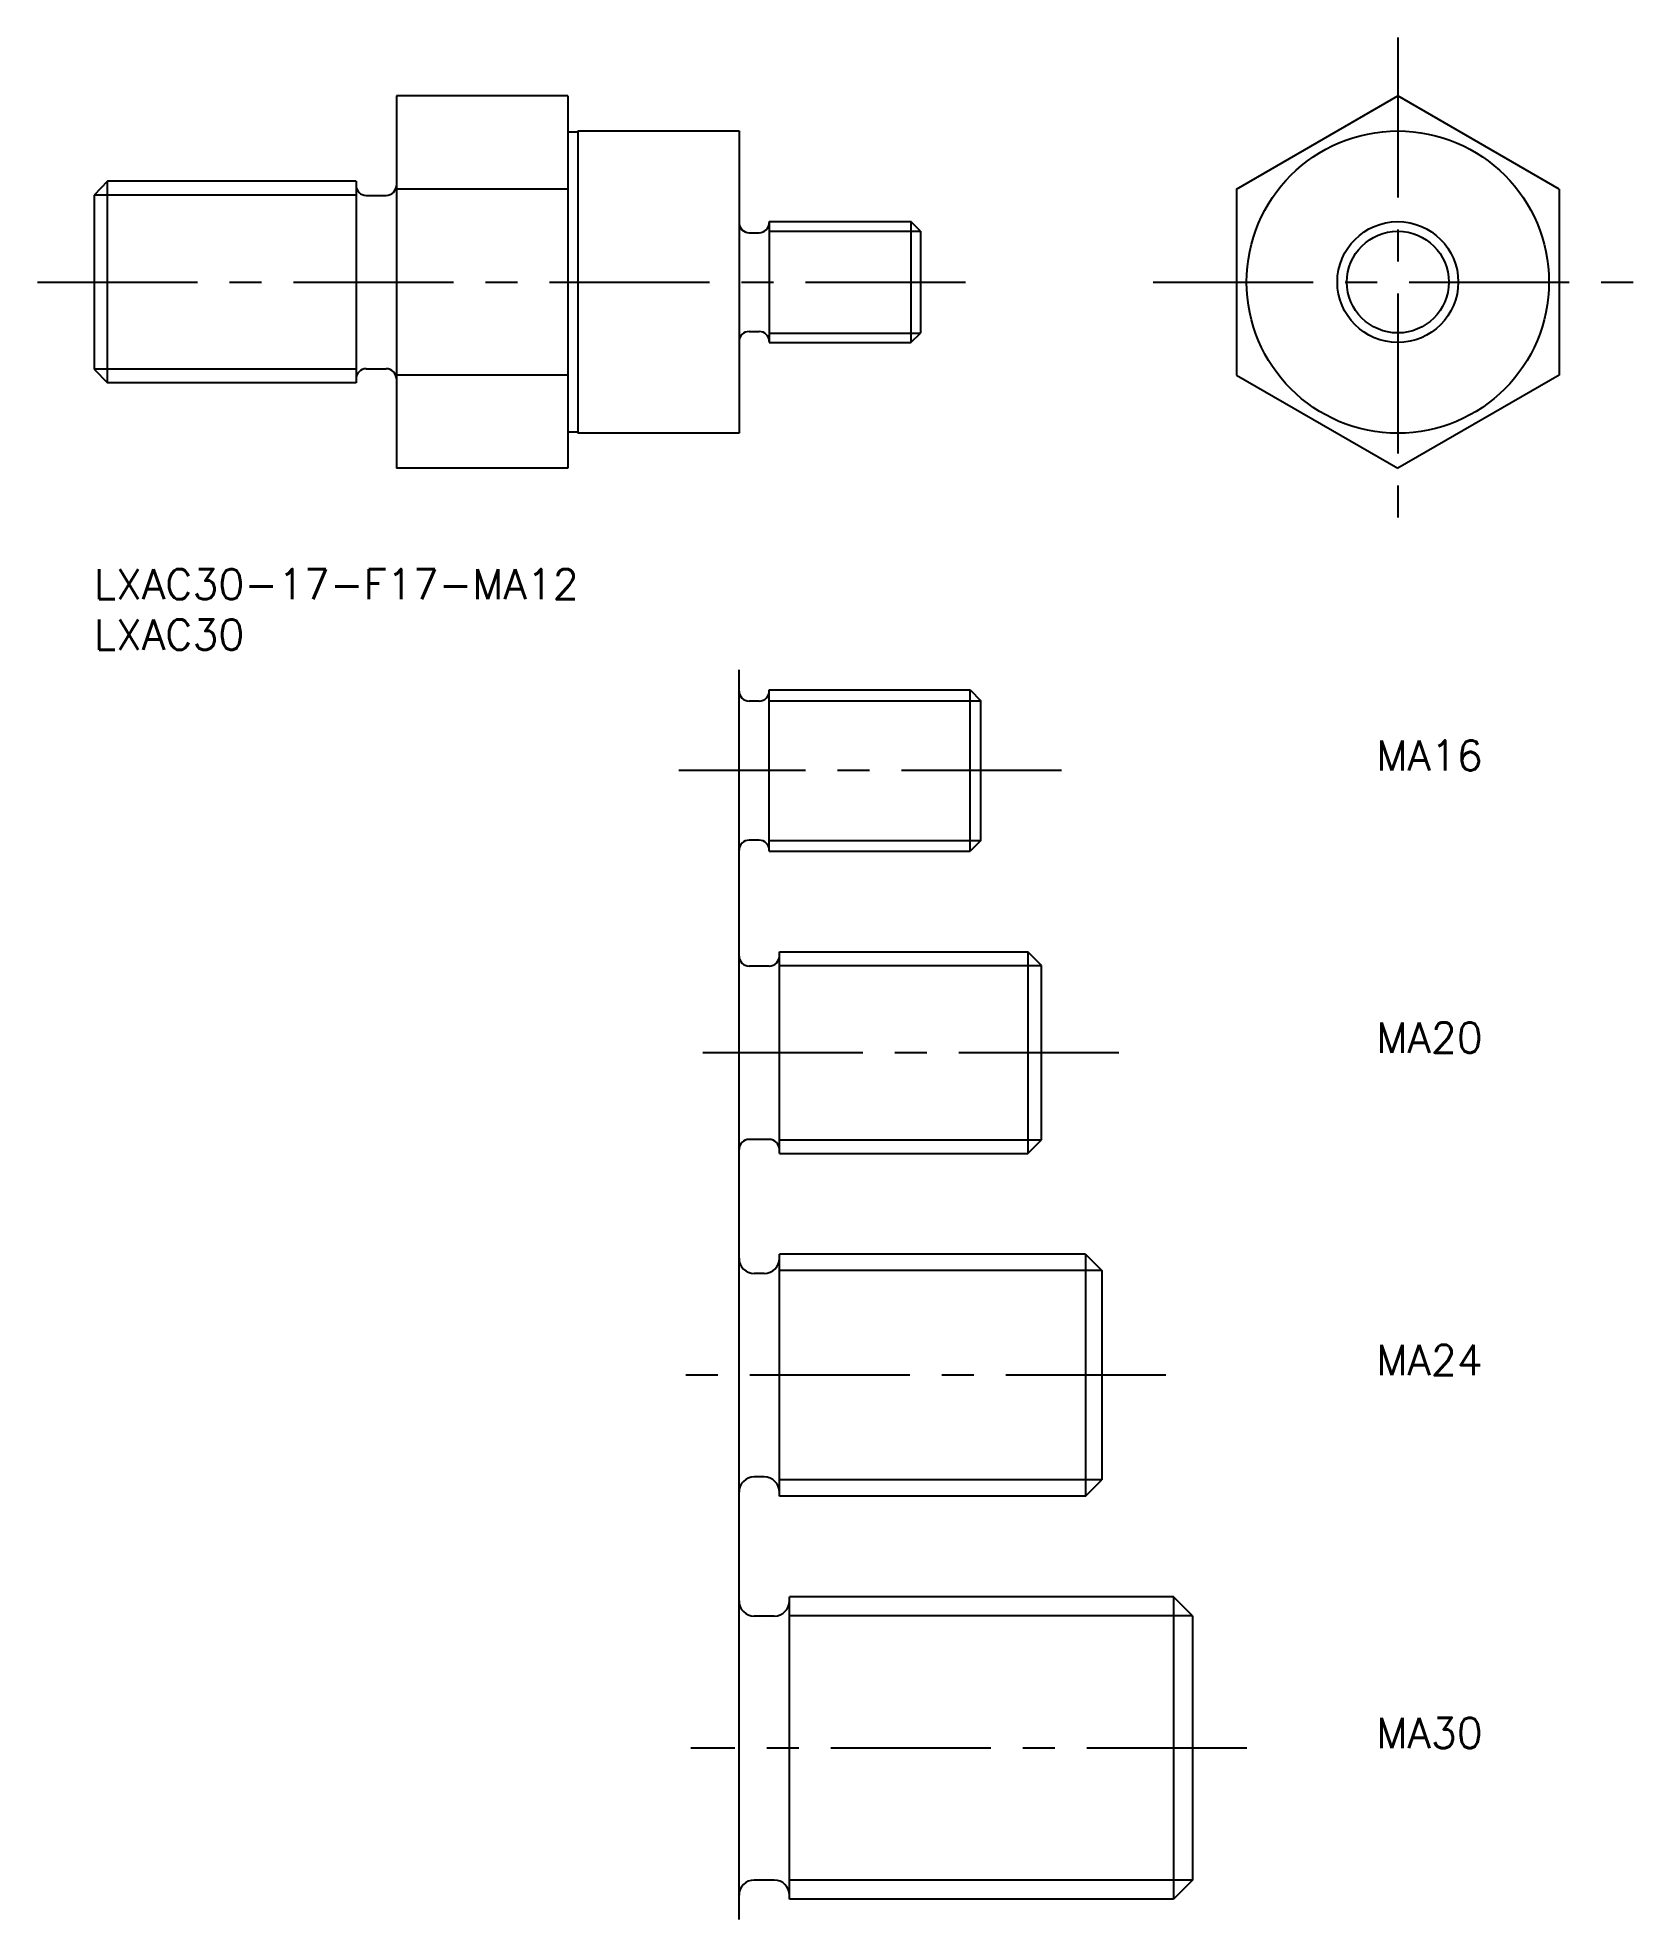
# Model space of a CAD drawing. Extents: x -6 to 154, y -134 to 53.
import ezdxf

# ---------------------------------------------------------------- set-up
doc = ezdxf.new("R2010")
doc.units = 0
doc.header["$LTSCALE"] = 0.5
doc.linetypes.add('CENTER', pattern=[50.8, 31.75, -6.35, 6.35, -6.35])
for name, color, linetype in [('MSM_CENTER', 1, 'CENTER'), ('MSM_CONTINUOUS', 7, 'CONTINUOUS'), ('MSM_NARROW', 5, 'CONTINUOUS'), ('MSM_PART_NUMBER', 7, 'CONTINUOUS')]:
    doc.layers.add(name, color=color, linetype=linetype)
doc.styles.get("Standard").update_dxf_attribs({"font": 'txt.shx', "height": 3, "bigfont": 'bigfont.shx'})

# ---------------------------------------------------------------- blocks, each defined once
blk = doc.blocks.new('*U12')
at = {"layer": 'MSM_PART_NUMBER'}
blk.add_text('LXAC30-17-F17-MA12', height=3, dxfattribs=at).set_placement((0, -3))
blk = doc.blocks.new('*U13')
at = {"layer": 'MSM_PART_NUMBER'}
blk.add_text('LXAC30', height=3, dxfattribs=at).set_placement((0, -8))
blk = doc.blocks.new('*U15')
at = {"layer": 'MSM_PART_NUMBER'}
blk.add_text('MA16', height=3, dxfattribs=at).set_placement((127.25, -20))
blk = doc.blocks.new('*U16')
at = {"layer": 'MSM_PART_NUMBER'}
blk.add_text('MA20', height=3, dxfattribs=at).set_placement((127.25, -48))
blk = doc.blocks.new('*U17')
at = {"layer": 'MSM_PART_NUMBER'}
blk.add_text('MA24', height=3, dxfattribs=at).set_placement((127.25, -80))
blk = doc.blocks.new('*U18')
at = {"layer": 'MSM_PART_NUMBER'}
blk.add_text('MA30', height=3, dxfattribs=at).set_placement((127.25, -117))

msp = doc.modelspace()

# ---------------------------------------------------------------- linework, layer by layer
at = {"layer": 'MSM_CENTER'}
for p, q in [((129.37, 52.74), (129.37, 4.21)), ((-5.6, 28.48), (86.79, 28.48)), ((105.11, 28.48), (153.64, 28.48)), ((96, -20), (58.04, -20)), ((101.69, -48), (57.39, -48)), ((106.35, -80), (57.39, -80)), ((114.4, -117), (59.23, -117))]:
    msp.add_line(p, q, dxfattribs=at)
at = {"layer": 'MSM_CONTINUOUS'}
for p, q in [((30, 46.95), (30, 10)), ((47, 46.95), (30, 46.95)), ((47, 46.95), (47, 10)), ((113.37, 37.71), (129.37, 46.95)), ((145.37, 37.71), (129.37, 46.95)), ((47, 43.38), (48, 43.38)), ((48, 43.48), (64, 43.48)), ((48, 43.48), (48, 13.48)), ((64, 43.48), (64, 13.48)), ((1.35, 38.48), (0, 37.12)), ((1.35, 18.48), (1.35, 38.48)), ((26, 38.48), (1.35, 38.48)), ((26, 38.48), (26, 18.48)), ((47, 37.71), (30, 37.71)), ((113.37, 37.71), (113.37, 19.24)), ((145.37, 37.71), (145.37, 19.24)), ((0, 37.12), (0, 19.83)), ((27, 37.08), (29, 37.08)), ((67, 34.48), (81.05, 34.48)), ((67, 34.48), (67, 22.48)), ((82, 33.53), (81.05, 34.48)), ((81.05, 34.48), (81.05, 22.48)), ((65, 33.38), (66, 33.38)), ((82, 33.53), (82, 23.42)), ((65, 23.58), (66, 23.58)), ((67, 22.48), (81.05, 22.48)), ((81.05, 22.48), (82, 23.42)), ((0, 19.83), (1.35, 18.48)), ((27, 19.88), (29, 19.88)), ((47, 19.24), (30, 19.24)), ((113.37, 19.24), (129.37, 10)), ((145.37, 19.24), (129.37, 10)), ((26, 18.48), (1.35, 18.48)), ((48, 13.58), (47, 13.58)), ((64, 13.48), (48, 13.48)), ((47, 10), (30, 10)), ((64, -134), (64, -10)), ((67, -28), (67, -12)), ((67, -12), (86.92, -12)), ((86.92, -28), (86.92, -12)), ((86.92, -12), (88, -13.08)), ((66, -13.1), (65, -13.1)), ((88, -26.92), (88, -13.08)), ((66, -26.9), (65, -26.9)), ((67, -28), (86.92, -28)), ((88, -26.92), (86.92, -28)), ((68, -58), (68, -38)), ((68, -38), (92.65, -38)), ((94, -39.35), (92.65, -38)), ((92.65, -38), (92.65, -58)), ((67, -39.4), (65, -39.4)), ((94, -56.65), (94, -39.35)), ((94, -56.4), (94, -39.6)), ((67, -56.6), (65, -56.6)), ((92.65, -58), (94, -56.65)), ((68, -58), (92.65, -58)), ((98.38, -68), (68, -68)), ((68, -92), (68, -68)), ((98.38, -68), (100, -69.62)), ((98.38, -68), (98.38, -92)), ((66.5, -69.9), (65.5, -69.9)), ((100, -69.62), (100, -90.38)), ((66.5, -90.1), (65.5, -90.1)), ((98.38, -92), (100, -90.38)), ((98.38, -92), (68, -92)), ((69, -132), (69, -102)), ((107.11, -102), (69, -102)), ((109, -103.89), (107.11, -102)), ((107.11, -102), (107.11, -132)), ((67.5, -103.9), (65.5, -103.9)), ((109, -103.89), (109, -130.11)), ((67.5, -130.1), (65.5, -130.1)), ((109, -130.11), (107.11, -132)), ((107.11, -132), (69, -132))]:
    msp.add_line(p, q, dxfattribs=at)
for radius in [15, 6]:
    msp.add_circle((129.37, 28.48), radius, dxfattribs=at)
for centre, radius, start, end in [((27, 38.08), 1, 180, 270), ((29, 38.08), 1, 270, 0), ((65, 34.38), 1, 180, 270), ((66, 34.38), 1, 270, 0), ((65, 22.58), 1, 90, 180), ((66, 22.58), 1, 0, 90), ((27, 18.88), 1, 90, 180), ((29, 18.88), 1, 0, 90), ((65, -12.1), 1, 180, 270), ((66, -12.1), 1, 270, 0), ((65, -27.9), 1, 90, 180), ((66, -27.9), 1, 0, 90), ((65, -38.4), 1, 180, 270), ((67, -38.4), 1, 270, 0), ((65, -57.6), 1, 90, 180), ((67, -57.6), 1, 0, 90), ((65.5, -68.4), 1.5, 180, 270), ((66.5, -68.4), 1.5, 270, 0), ((65.5, -91.6), 1.5, 90, 180), ((66.5, -91.6), 1.5, 0, 90), ((65.5, -102.4), 1.5, 180, 270), ((67.5, -102.4), 1.5, 270, 0), ((65.5, -131.6), 1.5, 90, 180), ((67.5, -131.6), 1.5, 0, 90)]:
    msp.add_arc(centre, radius, start, end, dxfattribs=at)
at = {"layer": 'MSM_NARROW'}
for p, q in [((26, 37.12), (0, 37.12)), ((67, 33.53), (82, 33.53)), ((67, 23.42), (82, 23.42)), ((26, 19.83), (0, 19.83)), ((67, -13.08), (88, -13.08)), ((67, -26.92), (88, -26.92)), ((68, -39.35), (94, -39.35)), ((68, -56.65), (94, -56.65)), ((100, -69.62), (68, -69.62)), ((100, -90.38), (68, -90.38)), ((109, -103.89), (69, -103.89)), ((109, -130.11), (69, -130.11))]:
    msp.add_line(p, q, dxfattribs=at)
msp.add_circle((129.37, 28.48), 5.05, dxfattribs=at)

# ---------------------------------------------------------------- block references
at = {"layer": 'MSM_CONTINUOUS'}
for name in ['*U12', '*U13', '*U15', '*U16', '*U17', '*U18']:
    msp.add_blockref(name, (0, 0), dxfattribs=at)

doc.saveas('drawing.dxf')
